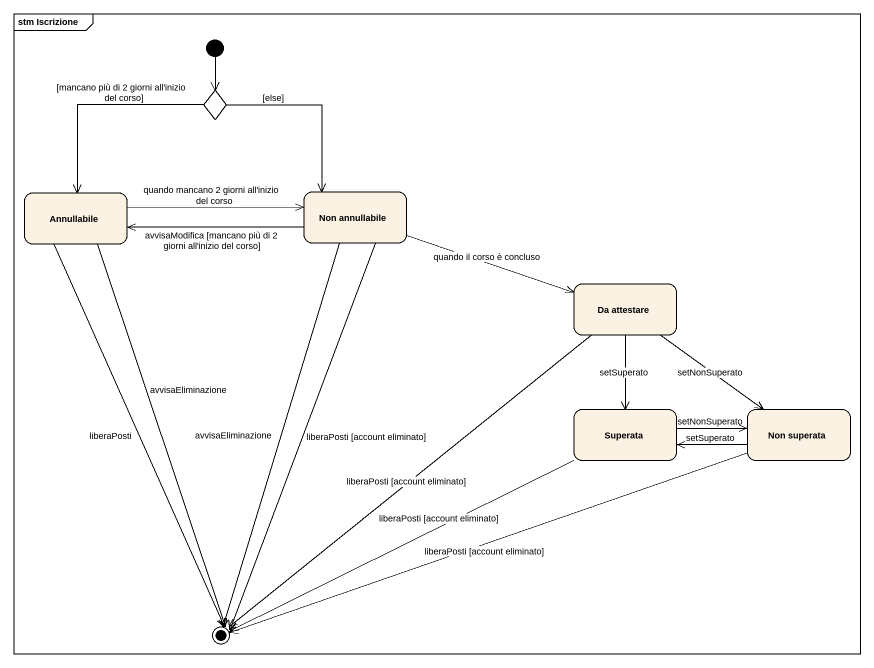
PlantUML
@startuml
mainframe stm Iscrizione
hide empty description
state choice1 <<choice>>
state Annullabile
state "Non annullabile" as Non_annullabile
state "Da attestare" as Da_attestare
state Superata
state "Non superata" as Non_superata
[*] --> choice1
choice1 --> Annullabile : [mancano più di 2 giorni all'inizio del corso]
choice1 --> Non_annullabile : [else]
Annullabile -right-> Non_annullabile : quando mancano 2 giorni all'inizio del corso
Non_annullabile -left-> Annullabile : avvisaModifica [mancano più di 2 giorni all'inizio del corso]
Non_annullabile -right-> Da_attestare : quando il corso è concluso
Da_attestare --> Superata : setSuperato
Da_attestare --> Non_superata : setNonSuperato
Superata -right-> Non_superata : setNonSuperato
Non_superata -left-> Superata : setSuperato
Annullabile --> [*] : liberaPosti
Annullabile --> [*] : avvisaEliminazione
Non_annullabile --> [*] : avvisaEliminazione
Non_annullabile --> [*] : liberaPosti [account eliminato]
Da_attestare --> [*] : liberaPosti [account eliminato]
Superata -left-> [*] : liberaPosti [account eliminato]
Non_superata -left-> [*] : liberaPosti [account eliminato]
@enduml
